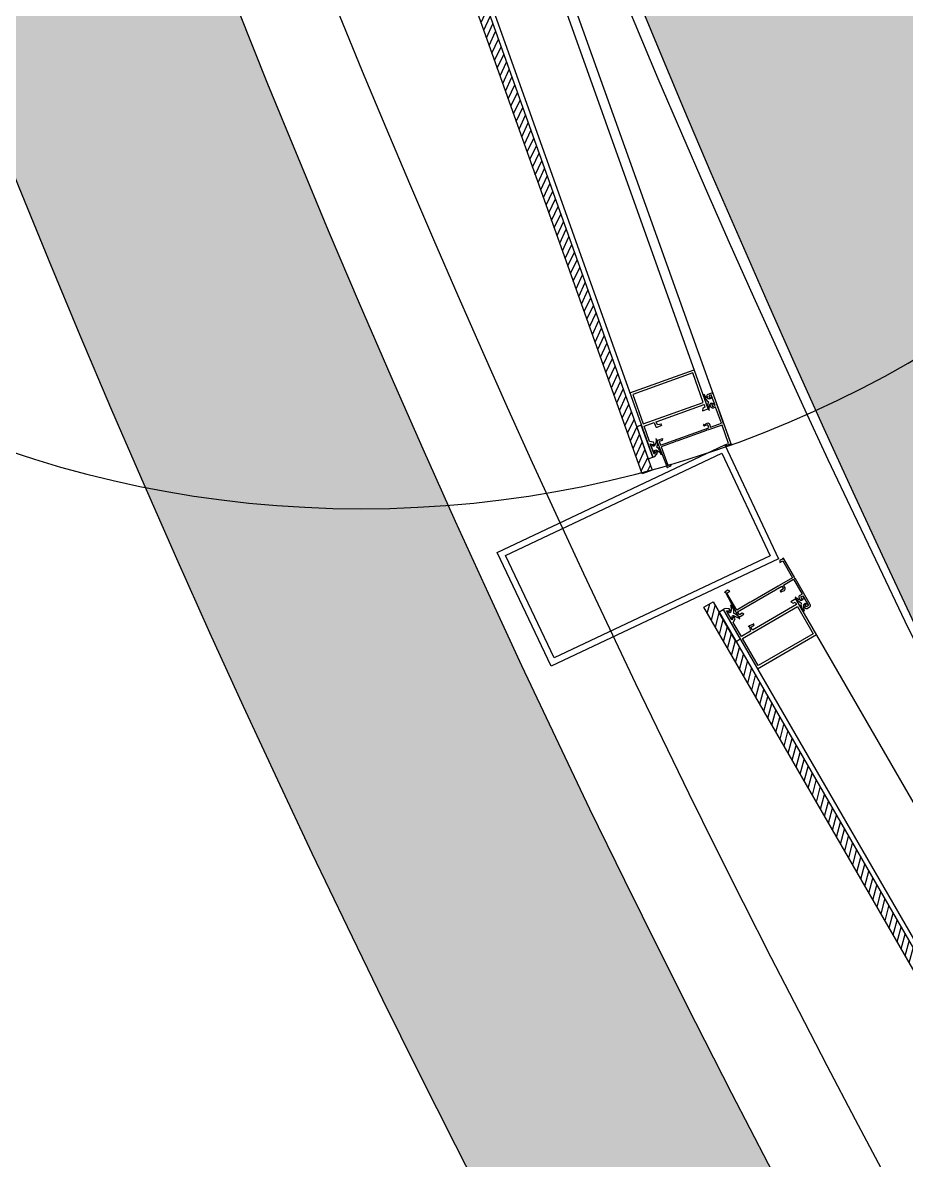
# Model space of a CAD drawing. Header units: millimetres. Extents: x 837300 to 838100, y 1173100 to 1173878.
# Drawn here: x 837820.915 to 837821.407, y 1173298.495 to 1173299.128 of the extents above; entities that cross this region are included whole.
import ezdxf

# ---------------------------------------------------------------- set-up
doc = ezdxf.new("R2010")
doc.units = ezdxf.units.MM
doc.linetypes.add('OLD-ANT-PLANTAS PROPUESTAS$0$HIDDEN', pattern=[0.375, 0.25, -0.125])
for name, color, linetype in [('.', 255, 'Continuous'), ('INT-MUEBLES', 251, 'Continuous'), ('OLD-ANT-PLANTAS PROPUESTAS$0$A-ANOTAC-TEXTO', 1, 'Continuous'), ('OLD-ANT-PLANTAS PROPUESTAS$0$A-BORDE DE LOSA PERFIL IPE', 2, 'Continuous'), ('OLD-ANT-PLANTAS PROPUESTAS$0$A-FONDO_253', 253, 'Continuous'), ('OLD-ANT-PLANTAS PROPUESTAS$0$A-Linea-3', 3, 'Continuous'), ('OLD-ANT-PLANTAS PROPUESTAS$0$KCIG-AP-DW-XR-VENTANERIA$0$A-A BORDILLO', 1, 'Continuous'), ('OLD-ANT-PLANTAS PROPUESTAS$0$KCIG-AP-DW-XR-VENTANERIA$0$A-A PERFIL ESTRUCTURAL VENTANERIA', 1, 'Continuous'), ('OLD-ANT-PLANTAS PROPUESTAS$0$KCIG-AP-DW-XR-VENTANERIA$0$A-Linea-1', 1, 'Continuous')]:
    doc.layers.add(name, color=color, linetype=linetype)
pattern_1 = [(360, (-849.747, 1687.621), (9e-16, 6.985), [5.08, -1.905]), (90, (-849.747, 1687.621), (-6.985, 9e-16), [5.08, -1.905])]
pattern_2 = [(360, (-849.822, 1688.314), (9e-16, 6.985), [5.08, -1.905]), (90, (-849.822, 1688.314), (-6.985, 9e-16), [5.08, -1.905])]
pattern_3 = [(180, (851.0446, -1688.314), (3e-08, -6.985), [5.08, -1.905]), (270, (851.0446, -1688.314), (6.985, 3e-08), [5.08, -1.905])]

# ---------------------------------------------------------------- blocks, each defined once
blk = doc.blocks.new('OLD-ANT-PLANTAS PROPUESTAS$0$2DA ETAPA')
at = {"layer": 'OLD-ANT-PLANTAS PROPUESTAS$0$A-ANOTAC-TEXTO', "linetype": 'OLD-ANT-PLANTAS PROPUESTAS$0$HIDDEN', "ltscale": 0.01}
blk.add_ellipse((-1.85304, 9.83103, 0.00111), major_axis=(-4.97409, -19.28), ratio=0.513618, dxfattribs=at)
blk = doc.blocks.new('OLD-ANT-PLANTAS PROPUESTAS$0$KCIG-AP-DW-XR-VENTANERIA$0$A-VENT PERFIL EST')
h = blk.add_hatch()
h.set_pattern_fill('ANGLE', color=255, angle=-37.10164)
h.set_pattern_definition(pattern_1)
h.paths.add_polyline_path([(-0.035, 0.14), (0.035, 0.14), (0.035, 0), (-0.035, 0)])
h = blk.add_hatch()
h.set_pattern_fill('ANGLE', color=251, angle=-37.10164)
h.set_pattern_definition(pattern_1)
h.paths.add_polyline_path([(-0.0315, 0.1365), (0.0315, 0.1365), (0.0315, 0.0035), (-0.0315, 0.0035)], flags=16)
h.paths.add_polyline_path([(-0.035, 0.14), (0.035, 0.14), (0.035, 0), (-0.035, 0)])
at = {"layer": 'OLD-ANT-PLANTAS PROPUESTAS$0$KCIG-AP-DW-XR-VENTANERIA$0$A-A PERFIL ESTRUCTURAL VENTANERIA'}
for points in [[(-0.035, 0.14), (0.035, 0.14), (0.035, 0), (-0.035, 0)], [(-0.0315, 0.1365), (0.0315, 0.1365), (0.0315, 0.0035), (-0.0315, 0.0035)]]:
    blk.add_lwpolyline(points, close=True, dxfattribs=at)
blk = doc.blocks.new('*U212')
h = blk.add_hatch()
h.set_pattern_fill('ANGLE', color=255, angle=-37.10164)
h.set_pattern_definition(pattern_2)
edge = h.paths.add_edge_path()
edge.add_line((0.00976, -0.01244), (0.0094, -0.01267))
edge.add_line((0.0094, -0.01267), (0.00559, -0.02965))
edge.add_line((0.00559, -0.02965), (0.00582, -0.03))
edge.add_line((0.00582, -0.03), (0.00546, -0.03023))
edge.add_line((0.00546, -0.03023), (0.00356, -0.03867))
edge.add_line((0.00356, -0.03867), (-0.00707, -0.03628))
edge.add_line((-0.00707, -0.03628), (-0.00665, -0.03438))
edge.add_line((-0.00665, -0.03438), (-0.00782, -0.03483))
edge.add_line((-0.00782, -0.03483), (-0.00822, -0.03659))
edge.add_arc((-0.00773, -0.0367), 0.0005, 167.34081, 257.34081)
edge.add_line((-0.00784, -0.03719), (0.00631, -0.04036))
edge.add_arc((0.00653, -0.03939), 0.001, 257.3408, 347.3408)
edge.add_line((0.0075, -0.03961), (0.00801, -0.03736))
edge.add_line((0.00801, -0.03736), (0.0069, -0.03771))
edge.add_line((0.0069, -0.03771), (0.00653, -0.03939))
edge.add_line((0.00653, -0.03939), (0.00458, -0.03895))
edge.add_line((0.00458, -0.03895), (0.01082, -0.01114))
edge.add_line((0.01082, -0.01114), (0.01258, -0.01154))
edge.add_line((0.01258, -0.01154), (0.01218, -0.01329))
edge.add_arc((0.01257, -0.01338), 0.0004, 167.34076, 257.34076)
edge.add_line((0.01249, -0.01377), (0.01268, -0.01381))
edge.add_arc((0.01277, -0.01342), 0.0004, 257.3408, 347.3408)
edge.add_line((0.01316, -0.01351), (0.01355, -0.01176))
edge.add_arc((0.01258, -0.01154), 0.001, 347.3408, 437.3408)
edge.add_line((0.0128, -0.01056), (0.01104, -0.01017))
edge.add_line((0.01104, -0.01017), (0.01245, -0.00387))
edge.add_line((0.01245, -0.00387), (0.02172, -0.00596))
edge.add_line((0.02172, -0.00596), (0.02141, -0.00737))
edge.add_arc((0.02238, -0.00759), 0.001, 167.34079, 257.34079)
edge.add_line((0.02216, -0.00856), (0.02377, -0.00893))
edge.add_line((0.02377, -0.00893), (0.02399, -0.00795))
edge.add_line((0.02399, -0.00795), (0.02238, -0.00759))
edge.add_line((0.02238, -0.00759), (0.0227, -0.00617))
edge.add_line((0.0227, -0.00617), (0.02885, -0.00756))
edge.add_line((0.02885, -0.00756), (0.02853, -0.00897))
edge.add_line((0.02853, -0.00897), (0.02692, -0.00861))
edge.add_line((0.02692, -0.00861), (0.0267, -0.00958))
edge.add_line((0.0267, -0.00958), (0.02831, -0.00995))
edge.add_arc((0.02853, -0.00897), 0.001, 257.34081, 347.34081)
edge.add_line((0.0295, -0.00919), (0.02983, -0.00773))
edge.add_arc((0.02886, -0.00751), 0.001, 347.34081, 437.34081)
edge.add_line((0.02908, -0.00653), (0.01298, -0.00291))
edge.add_line((0.01298, -0.00291), (0.01262, -0.00314))
edge.add_line((0.01262, -0.00314), (0.01239, -0.00278))
edge.add_line((0.01239, -0.00278), (0.00049, -0.00011))
edge.add_arc((0.00038, -0.0006), 0.0005, 77.3408, 167.3408)
edge.add_line((-0.00011, -0.00049), (-0.00051, -0.00225))
edge.add_line((-0.00051, -0.00225), (0.00037, -0.00316))
edge.add_line((0.00037, -0.00316), (0.00079, -0.00125))
edge.add_line((0.00079, -0.00125), (0.01143, -0.00364))
edge.add_line((0.01143, -0.00364), (0.00953, -0.01208))
edge.add_line((0.00953, -0.01208), (0.00976, -0.01244))
h = blk.add_hatch()
h.set_pattern_fill('ANGLE', color=255, angle=-37.10164)
h.set_pattern_definition(pattern_2)
h.paths.add_polyline_path([(-0.00168, -0.04406), (0.01686, -0.04822), (0.01627, -0.05086), (-0.00227, -0.04669)])
edge = h.paths.add_edge_path()
edge.add_line((0.00512, -0.04354), (0.00496, -0.04427))
edge.add_line((0.00496, -0.04427), (0.00101, -0.04338))
edge.add_line((0.00101, -0.04338), (0.00117, -0.04266))
edge.add_line((0.00117, -0.04266), (0.0015, -0.04273))
edge.add_arc((0.00142, -0.04196), 0.000773, 275.78726, 398.18973)
edge.add_arc((-0.00236, -0.04423), 0.00517, 32.07582, 69.18232)
edge.add_arc((-0.00041, -0.03917), 0.000248, 77.34081, 243.59765, ccw=False)
edge.add_arc((-0.00098, -0.04481), 0.00591, 39.17671, 83.94595, ccw=False)
edge.add_arc((0.00615, -0.04641), 0.00591, 70.73565, 115.50489, ccw=False)
edge.add_arc((0.00804, -0.04107), 0.000248, -88.91605, 77.34079, ccw=False)
edge.add_arc((0.00764, -0.04649), 0.00519, 85.56492, 122.54014)
edge.add_arc((0.00519, -0.04281), 0.000769, 115.97425, 239.41197)
edge.add_line((0.0048, -0.04347), (0.00512, -0.04354))
edge.add_line((0.00512, -0.04354), (0.0048, -0.04347))
edge.add_line((0.0048, -0.04347), (0.00512, -0.04354))
edge = h.paths.add_edge_path()
edge.add_line((0.02364, -0.00715), (0.0238, -0.00642))
edge.add_line((0.0238, -0.00642), (0.02775, -0.00731))
edge.add_line((0.02775, -0.00731), (0.02758, -0.00803))
edge.add_line((0.02758, -0.00803), (0.02726, -0.00796))
edge.add_arc((0.02734, -0.00873), 0.000773, 95.78725, 218.18973)
edge.add_arc((0.03111, -0.00646), 0.00517, 212.07582, 249.18232)
edge.add_arc((0.02916, -0.01152), 0.000248, -102.6592, 63.59764, ccw=False)
edge.add_arc((0.02973, -0.00588), 0.00591, 219.17671, 263.94595, ccw=False)
edge.add_arc((0.02261, -0.00428), 0.00591, 250.73565, 295.50489, ccw=False)
edge.add_arc((0.02072, -0.00962), 0.000248, 91.08395, 257.34079, ccw=False)
edge.add_arc((0.02111, -0.0042), 0.00519, 265.56492, 302.54014)
edge.add_arc((0.02357, -0.00788), 0.000769, 295.97425, 419.41197)
edge.add_line((0.02396, -0.00722), (0.02364, -0.00715))
edge.add_line((0.02364, -0.00715), (0.02396, -0.00722))
edge.add_line((0.02396, -0.00722), (0.02364, -0.00715))
h = blk.add_hatch()
h.set_pattern_fill('ANGLE', color=255, angle=-37.10164)
h.set_pattern_definition(pattern_2)
edge = h.paths.add_edge_path()
edge.add_line((1.1695, -0.26817), (1.16878, -0.27139))
edge.add_line((1.16878, -0.27139), (1.16759, -0.2703))
edge.add_line((1.16759, -0.2703), (1.16785, -0.26913))
edge.add_line((1.16785, -0.26913), (1.16629, -0.26878))
edge.add_line((1.16629, -0.26878), (1.16011, -0.2963))
edge.add_line((1.16011, -0.2963), (1.16187, -0.29669))
edge.add_line((1.16187, -0.29669), (1.16226, -0.29494))
edge.add_arc((1.16265, -0.29502), 0.0004, 77.34083, 167.3408, ccw=False)
edge.add_line((1.16274, -0.29463), (1.16313, -0.29472))
edge.add_arc((1.16304, -0.29511), 0.0004, -12.65919, 77.34081, ccw=False)
edge.add_line((1.16343, -0.2952), (1.16293, -0.29744))
edge.add_arc((1.16215, -0.29727), 0.0008, 257.3408, 347.34079, ccw=False)
edge.add_line((1.16197, -0.29805), (1.15982, -0.29757))
edge.add_line((1.15982, -0.29757), (1.15853, -0.30332))
edge.add_line((1.15853, -0.30332), (1.16735, -0.3053))
edge.add_line((1.16735, -0.3053), (1.16897, -0.30372))
edge.add_line((1.16897, -0.30372), (1.17037, -0.30403))
edge.add_line((1.17037, -0.30403), (1.1687, -0.30566))
edge.add_line((1.1687, -0.30566), (1.17469, -0.307))
edge.add_line((1.17469, -0.307), (1.17388, -0.30482))
edge.add_line((1.17388, -0.30482), (1.17527, -0.30514))
edge.add_line((1.17527, -0.30514), (1.17608, -0.30732))
edge.add_line((1.17608, -0.30732), (1.17581, -0.30854))
edge.add_line((1.17581, -0.30854), (-0.00168, -0.04406))
edge.add_line((-0.00168, -0.04406), (-0.0014, -0.04284))
edge.add_line((-0.0014, -0.04284), (0.00026, -0.04121))
edge.add_line((0.00026, -0.04121), (0.00166, -0.04153))
edge.add_line((0.00166, -0.04153), (-0.00001, -0.04315))
edge.add_line((-0.00001, -0.04315), (0.00598, -0.0445))
edge.add_line((0.00598, -0.0445), (0.00517, -0.04232))
edge.add_line((0.00517, -0.04232), (0.00656, -0.04263))
edge.add_line((0.00656, -0.04263), (0.00735, -0.04476))
edge.add_line((0.00735, -0.04476), (0.01617, -0.04674))
edge.add_line((0.01617, -0.04674), (0.01746, -0.04098))
edge.add_line((0.01746, -0.04098), (0.01532, -0.0405))
edge.add_arc((0.01549, -0.03972), 0.0008, 167.34081, 257.34081, ccw=False)
edge.add_line((0.01471, -0.03954), (0.01522, -0.0373))
edge.add_arc((0.01561, -0.03738), 0.0004, 77.3408, 167.34081, ccw=False)
edge.add_line((0.01569, -0.03699), (0.01608, -0.03708))
edge.add_arc((0.016, -0.03747), 0.0004, -12.6592, 77.34078, ccw=False)
edge.add_line((0.01639, -0.03756), (0.01599, -0.03932))
edge.add_line((0.01599, -0.03932), (0.01775, -0.03971))
edge.add_line((0.01775, -0.03971), (0.02393, -0.0122))
edge.add_line((0.02393, -0.0122), (0.02237, -0.01185))
edge.add_line((0.02237, -0.01185), (0.02211, -0.01301))
edge.add_line((0.02211, -0.01301), (0.02056, -0.01349))
edge.add_line((0.02056, -0.01349), (0.02129, -0.01027))
edge.add_line((0.02129, -0.01027), (1.1695, -0.26817))
h = blk.add_hatch()
h.set_pattern_fill('ANSI31', color=251, scale=0.001, angle=-49.76084)
h.set_pattern_definition([(32.3407998, (-459.383117, 1832.823972), (-0.001698479322, 0.002682497529), [])])
h.paths.add_polyline_path([(-0.0087, -0.04525), (-0.01001, -0.0511), (1.18033, -0.31847), (1.18165, -0.31261)])
at = {"color": 2}
blk.add_lwpolyline([(0.00976, -0.01244), (0.0094, -0.01267), (0.00559, -0.02965), (0.00582, -0.03), (0.00546, -0.03023), (0.00356, -0.03867), (-0.00707, -0.03628), (-0.00665, -0.03438), (-0.00782, -0.03483), (-0.00822, -0.03659, 0.414214), (-0.00784, -0.03719), (0.00631, -0.04036, 0.414214), (0.0075, -0.03961), (0.00801, -0.03736), (0.0069, -0.03771), (0.00653, -0.03939), (0.00458, -0.03895), (0.01082, -0.01114), (0.01258, -0.01154), (0.01218, -0.01329, 0.414214), (0.01249, -0.01377), (0.01268, -0.01381, 0.414214), (0.01316, -0.01351), (0.01355, -0.01176, 0.414214), (0.0128, -0.01056), (0.01104, -0.01017), (0.01245, -0.00387), (0.02172, -0.00596), (0.02141, -0.00737, 0.414214), (0.02216, -0.00856), (0.02377, -0.00893), (0.02399, -0.00795), (0.02238, -0.00759), (0.0227, -0.00617), (0.02885, -0.00756), (0.02853, -0.00897), (0.02692, -0.00861), (0.0267, -0.00958), (0.02831, -0.00995, 0.414214), (0.0295, -0.00919), (0.02983, -0.00773, 0.414214), (0.02908, -0.00653), (0.01298, -0.00291), (0.01262, -0.00314), (0.01239, -0.00278), (0.00049, -0.00011, 0.414214), (-0.00011, -0.00049), (-0.00051, -0.00225), (0.00037, -0.00316), (0.00079, -0.00125), (0.01143, -0.00364), (0.00953, -0.01208)], format="xyb", close=True, dxfattribs=at)
blk.add_lwpolyline([(1.17581, -0.30854), (-0.00168, -0.04406), (-0.0014, -0.04284), (0.00026, -0.04121), (0.00166, -0.04153), (-0.00001, -0.04315), (0.00598, -0.0445), (0.00517, -0.04232), (0.00656, -0.04263), (0.00735, -0.04476), (0.01617, -0.04674), (0.01746, -0.04098), (0.01532, -0.0405, -0.414214), (0.01471, -0.03954), (0.01522, -0.0373, -0.414214), (0.01569, -0.03699), (0.01608, -0.03708, -0.414213), (0.01639, -0.03756), (0.01599, -0.03932), (0.01775, -0.03971), (0.02393, -0.0122), (0.02237, -0.01185), (0.02211, -0.01301), (0.02056, -0.01349), (0.02129, -0.01027), (1.1695, -0.26817)], format="xyb", dxfattribs=at)
blk.add_lwpolyline([(0.03442, -0.05083), (0.01744, -0.04702), (0.0252, -0.01248), (0.04217, -0.01629)], close=True, dxfattribs=at)
at = {"color": 253}
for points in [[(0.02364, -0.00715), (0.0238, -0.00642), (0.02775, -0.00731), (0.02758, -0.00803), (0.02726, -0.00796, 0.591413), (0.02673, -0.00921, 0.163337), (0.02928, -0.0113, -0.886725), (0.02911, -0.01176, -0.197866), (0.02515, -0.00962, -0.197866), (0.02066, -0.00986, -0.886725), (0.02071, -0.00937, 0.162749), (0.0239, -0.00857, 0.597526), (0.02396, -0.00722), (0.02364, -0.00715), (0.02396, -0.00722)], [(0.00512, -0.04354), (0.00496, -0.04427), (0.00101, -0.04338), (0.00117, -0.04266), (0.0015, -0.04273, 0.591413), (0.00203, -0.04148, 0.163337), (-0.00052, -0.03939, -0.886725), (-0.00035, -0.03893, -0.197866), (0.0036, -0.04107, -0.197866), (0.0081, -0.04083, -0.886725), (0.00805, -0.04132, 0.162749), (0.00485, -0.04212, 0.597526), (0.0048, -0.04347), (0.00512, -0.04354), (0.0048, -0.04347)]]:
    blk.add_lwpolyline(points, format="xyb", close=True, dxfattribs=at)
at = {"color": 2}
blk.add_lwpolyline([(0.0354, -0.05239), (0.04373, -0.01531)], dxfattribs=at)
at = {"color": 253}
blk.add_lwpolyline([(-0.00168, -0.04406), (0.01686, -0.04822), (0.01627, -0.05086), (-0.00227, -0.04669)], close=True, dxfattribs=at)
at = {"layer": 'Defpoints'}
blk.add_circle((0.59657, -0.134), 0.61143, dxfattribs=at)
at = {"layer": 'OLD-ANT-PLANTAS PROPUESTAS$0$KCIG-AP-DW-XR-VENTANERIA$0$A-Linea-1'}
blk.add_line((1.19313, -0.26799), (0, 0), dxfattribs=at)
blk.add_lwpolyline([(-0.0087, -0.04525), (-0.01001, -0.0511), (1.18033, -0.31847), (1.18165, -0.31261)], close=True, dxfattribs=at)
blk = doc.blocks.new('*U298')
h = blk.add_hatch()
h.set_pattern_fill('ANSI31', color=251, scale=0.001, angle=-217.10164)
h.set_pattern_definition([(225.00000022, (850.951503, -1687.595085), (0.002245064039, -0.0022450640216), [])])
h.paths.add_polyline_path([(1.06808, 0.04605), (1.06808, 0.05205), (0.00143, 0.05205), (0.00143, 0.04605)])
h = blk.add_hatch()
h.set_pattern_fill('ANGLE', color=255, angle=-217.10164)
h.set_pattern_definition(pattern_3)
h.paths.add_polyline_path([(0.00802, 0.04335), (0.02702, 0.04335), (0.02702, 0.04605), (0.00802, 0.04605)])
edge = h.paths.add_edge_path()
edge.add_line((0.01454, 0.04136), (0.01454, 0.0421))
edge.add_line((0.01454, 0.0421), (0.01049, 0.0421))
edge.add_line((0.01049, 0.0421), (0.01049, 0.04136))
edge.add_line((0.01049, 0.04136), (0.01082, 0.04136))
edge.add_arc((0.01058, 0.04063), 0.000773, -50.84892, 71.55355, ccw=False)
edge.add_arc((0.00739, 0.04367), 0.00517, 278.15849, 315.26498, ccw=False)
edge.add_arc((0.00819, 0.03831), 0.000248, 103.74308, 269.99992)
edge.add_arc((0.00887, 0.04393), 0.00591, 263.39485, 308.16409)
edge.add_arc((0.01617, 0.04393), 0.00591, 231.83591, 276.60515)
edge.add_arc((0.01685, 0.03831), 0.000248, 269.99998, 436.25682)
edge.add_arc((0.01765, 0.04368), 0.00519, 224.80065, 261.77588, ccw=False)
edge.add_arc((0.01445, 0.04063), 0.000769, 107.92883, 231.36655, ccw=False)
edge.add_line((0.01421, 0.04136), (0.01454, 0.04136))
edge.add_line((0.01454, 0.04136), (0.01421, 0.04136))
edge.add_line((0.01421, 0.04136), (0.01454, 0.04136))
edge = h.paths.add_edge_path()
edge.add_line((0.02463, 0.00179), (0.02463, 0.00105))
edge.add_line((0.02463, 0.00105), (0.02867, 0.00105))
edge.add_line((0.02867, 0.00105), (0.02867, 0.00179))
edge.add_line((0.02867, 0.00179), (0.02834, 0.00179))
edge.add_arc((0.02859, 0.00252), 0.000773, 129.15107, 251.55355, ccw=False)
edge.add_arc((0.03177, -0.00052), 0.00517, 98.15849, 135.26498, ccw=False)
edge.add_arc((0.03098, 0.00484), 0.000248, 283.74307, 449.99992)
edge.add_arc((0.0303, -0.00078), 0.00591, 83.39485, 128.1641)
edge.add_arc((0.023, -0.00078), 0.00591, 51.8359, 96.60515)
edge.add_arc((0.02232, 0.00484), 0.000248, 90, 256.25684)
edge.add_arc((0.02152, -0.00053), 0.00519, 44.80065, 81.77587, ccw=False)
edge.add_arc((0.02472, 0.00252), 0.000769, -72.07116, 51.36656, ccw=False)
edge.add_line((0.02496, 0.00179), (0.02463, 0.00179))
edge.add_line((0.02463, 0.00179), (0.02496, 0.00179))
edge.add_line((0.02496, 0.00179), (0.02463, 0.00179))
h = blk.add_hatch()
h.set_pattern_fill('ANGLE', color=255, angle=-217.10164)
h.set_pattern_definition(pattern_3)
edge = h.paths.add_edge_path()
edge.add_line((0.01225, 0.01), (0.01195, 0.0103))
edge.add_line((0.01195, 0.0103), (0.01195, 0.0277))
edge.add_line((0.01195, 0.0277), (0.01225, 0.028))
edge.add_line((0.01225, 0.028), (0.01195, 0.0283))
edge.add_line((0.01195, 0.0283), (0.01195, 0.03695))
edge.add_line((0.01195, 0.03695), (0.00105, 0.03695))
edge.add_line((0.00105, 0.03695), (0.00105, 0.035))
edge.add_line((0.00105, 0.035), (0, 0.03569))
edge.add_line((0, 0.03569), (0, 0.0375))
edge.add_arc((0.0005, 0.0375), 0.0005, 90, 180, ccw=False)
edge.add_line((0.0005, 0.038), (0.015, 0.038))
edge.add_arc((0.015, 0.037), 0.001, -0.00001, 89.99999, ccw=False)
edge.add_line((0.016, 0.037), (0.016, 0.0347))
edge.add_line((0.016, 0.0347), (0.015, 0.03527))
edge.add_line((0.015, 0.03527), (0.015, 0.037))
edge.add_line((0.015, 0.037), (0.013, 0.037))
edge.add_line((0.013, 0.037), (0.013, 0.0085))
edge.add_line((0.013, 0.0085), (0.0148, 0.0085))
edge.add_line((0.0148, 0.0085), (0.0148, 0.0103))
edge.add_arc((0.0152, 0.0103), 0.0004, 90, 180, ccw=False)
edge.add_line((0.0152, 0.0107), (0.0154, 0.0107))
edge.add_arc((0.0154, 0.0103), 0.0004, -0.00005, 89.99995, ccw=False)
edge.add_line((0.0158, 0.0103), (0.0158, 0.0085))
edge.add_arc((0.0148, 0.0085), 0.001, -89.99998, 0.00002, ccw=False)
edge.add_line((0.0148, 0.0075), (0.013, 0.0075))
edge.add_line((0.013, 0.0075), (0.013, 0.00105))
edge.add_line((0.013, 0.00105), (0.0225, 0.00105))
edge.add_line((0.0225, 0.00105), (0.0225, 0.0025))
edge.add_arc((0.0235, 0.0025), 0.001, 90, 180, ccw=False)
edge.add_line((0.0235, 0.0035), (0.02515, 0.0035))
edge.add_line((0.02515, 0.0035), (0.02515, 0.0025))
edge.add_line((0.02515, 0.0025), (0.0235, 0.0025))
edge.add_line((0.0235, 0.0025), (0.0235, 0.00105))
edge.add_line((0.0235, 0.00105), (0.0298, 0.00105))
edge.add_line((0.0298, 0.00105), (0.0298, 0.0025))
edge.add_line((0.0298, 0.0025), (0.02815, 0.0025))
edge.add_line((0.02815, 0.0025), (0.02815, 0.0035))
edge.add_line((0.02815, 0.0035), (0.0298, 0.0035))
edge.add_arc((0.0298, 0.0025), 0.001, 0, 90, ccw=False)
edge.add_line((0.0308, 0.0025), (0.0308, 0.001))
edge.add_arc((0.0298, 0.001), 0.001, -89.99999, 0.00001, ccw=False)
edge.add_line((0.0298, 0), (0.0133, 0))
edge.add_line((0.0133, 0), (0.013, 0.0003))
edge.add_line((0.013, 0.0003), (0.0127, 0))
edge.add_line((0.0127, 0), (0.0005, 0))
edge.add_arc((0.0005, 0.0005), 0.0005, 179.99998, 269.99998, ccw=False)
edge.add_line((0, 0.0005), (0, 0.0023))
edge.add_line((0, 0.0023), (0.00105, 0.003))
edge.add_line((0.00105, 0.003), (0.00105, 0.00105))
edge.add_line((0.00105, 0.00105), (0.01195, 0.00105))
edge.add_line((0.01195, 0.00105), (0.01195, 0.0097))
edge.add_line((0.01195, 0.0097), (0.01225, 0.01))
h = blk.add_hatch()
h.set_pattern_fill('ANGLE', color=255, angle=-217.10164)
h.set_pattern_definition([(180, (850.891, -1688.314), (3e-08, -6.985), [5.08, -1.905]), (270, (850.891, -1688.314), (6.985, 3e-08), [5.08, -1.905])])
edge = h.paths.add_edge_path()
edge.add_line((0.02302, 0.00535), (0.02302, 0.00865))
edge.add_line((0.02302, 0.00865), (0.02442, 0.00784))
edge.add_line((0.02442, 0.00784), (0.02442, 0.00665))
edge.add_line((0.02442, 0.00665), (0.02602, 0.00665))
edge.add_line((0.02602, 0.00665), (0.02602, 0.03485))
edge.add_line((0.02602, 0.03485), (0.02422, 0.03485))
edge.add_line((0.02422, 0.03485), (0.02422, 0.03305))
edge.add_arc((0.02382, 0.03305), 0.0004, 269.99998, 359.99994, ccw=False)
edge.add_line((0.02382, 0.03265), (0.02342, 0.03265))
edge.add_arc((0.02342, 0.03305), 0.0004, 180.00004, 270.00004, ccw=False)
edge.add_line((0.02302, 0.03305), (0.02302, 0.03535))
edge.add_arc((0.02382, 0.03535), 0.0008, 89.99997, 179.99997, ccw=False)
edge.add_line((0.02382, 0.03615), (0.02602, 0.03615))
edge.add_line((0.02602, 0.03615), (0.02602, 0.04205))
edge.add_line((0.02602, 0.04205), (0.01698, 0.04205))
edge.add_line((0.01698, 0.04205), (0.01575, 0.04015))
edge.add_line((0.01575, 0.04015), (0.01432, 0.04015))
edge.add_line((0.01432, 0.04015), (0.01558, 0.0421))
edge.add_line((0.01558, 0.0421), (0.00945, 0.0421))
edge.add_line((0.00945, 0.0421), (0.01072, 0.04015))
edge.add_line((0.01072, 0.04015), (0.00929, 0.04015))
edge.add_line((0.00929, 0.04015), (0.00802, 0.0421))
edge.add_line((0.00802, 0.0421), (0.00802, 0.04335))
edge.add_line((0.00802, 0.04335), (1.06149, 0.04335))
edge.add_line((1.06149, 0.04335), (1.06149, 0.0421))
edge.add_line((1.06149, 0.0421), (1.06022, 0.04015))
edge.add_line((1.06022, 0.04015), (1.05879, 0.04015))
edge.add_line((1.05879, 0.04015), (1.06006, 0.0421))
edge.add_line((1.06006, 0.0421), (1.05393, 0.0421))
edge.add_line((1.05393, 0.0421), (1.05519, 0.04015))
edge.add_line((1.05519, 0.04015), (1.05376, 0.04015))
edge.add_line((1.05376, 0.04015), (1.05253, 0.04205))
edge.add_line((1.05253, 0.04205), (1.04349, 0.04205))
edge.add_line((1.04349, 0.04205), (1.04349, 0.03615))
edge.add_line((1.04349, 0.03615), (1.04569, 0.03615))
edge.add_arc((1.04569, 0.03535), 0.0008, 0.00001, 90.00001, ccw=False)
edge.add_line((1.04649, 0.03535), (1.04649, 0.03305))
edge.add_arc((1.04609, 0.03305), 0.0004, -89.99998, 0.00004, ccw=False)
edge.add_line((1.04609, 0.03265), (1.04569, 0.03265))
edge.add_arc((1.04569, 0.03305), 0.0004, 180, 269.99997, ccw=False)
edge.add_line((1.04529, 0.03305), (1.04529, 0.03485))
edge.add_line((1.04529, 0.03485), (1.04349, 0.03485))
edge.add_line((1.04349, 0.03485), (1.04349, 0.00665))
edge.add_line((1.04349, 0.00665), (1.04509, 0.00665))
edge.add_line((1.04509, 0.00665), (1.04509, 0.00784))
edge.add_line((1.04509, 0.00784), (1.04649, 0.00865))
edge.add_line((1.04649, 0.00865), (1.04649, 0.00535))
edge.add_line((1.04649, 0.00535), (0.02302, 0.00535))
at = {"color": 4}
blk.add_lwpolyline([(1.06808, 0.04605), (1.06808, 0.05205), (0.00143, 0.05205), (0.00143, 0.04605)], close=True, dxfattribs=at)
at = {"color": 253}
blk.add_lwpolyline([(0.00802, 0.04335), (0.02702, 0.04335), (0.02702, 0.04605), (0.00802, 0.04605)], close=True, dxfattribs=at)
at = {"color": 2}
blk.add_lwpolyline([(0.01225, 0.01), (0.01195, 0.0103), (0.01195, 0.0277), (0.01225, 0.028), (0.01195, 0.0283), (0.01195, 0.03695), (0.00105, 0.03695), (0.00105, 0.035), (0, 0.03569), (0, 0.0375, -0.414214), (0.0005, 0.038), (0.015, 0.038, -0.414214), (0.016, 0.037), (0.016, 0.0347), (0.015, 0.03527), (0.015, 0.037), (0.013, 0.037), (0.013, 0.0085), (0.0148, 0.0085), (0.0148, 0.0103, -0.414214), (0.0152, 0.0107), (0.0154, 0.0107, -0.414214), (0.0158, 0.0103), (0.0158, 0.0085, -0.414214), (0.0148, 0.0075), (0.013, 0.0075), (0.013, 0.00105), (0.0225, 0.00105), (0.0225, 0.0025, -0.414214), (0.0235, 0.0035), (0.02515, 0.0035), (0.02515, 0.0025), (0.0235, 0.0025), (0.0235, 0.00105), (0.0298, 0.00105), (0.0298, 0.0025), (0.02815, 0.0025), (0.02815, 0.0035), (0.0298, 0.0035, -0.414214), (0.0308, 0.0025), (0.0308, 0.001, -0.414214), (0.0298, 0), (0.0133, 0), (0.013, 0.0003), (0.0127, 0), (0.0005, 0, -0.414214), (0, 0.0005), (0, 0.0023), (0.00105, 0.003), (0.00105, 0.00105), (0.01195, 0.00105), (0.01195, 0.0097)], format="xyb", close=True, dxfattribs=at)
at = {"color": 253}
for points in [[(0.01454, 0.04136), (0.01454, 0.0421), (0.01049, 0.0421), (0.01049, 0.04136), (0.01082, 0.04136, -0.591413), (0.01107, 0.04003, -0.163337), (0.00813, 0.03855, 0.886725), (0.00819, 0.03806, 0.197866), (0.01252, 0.03928, 0.197866), (0.01685, 0.03806, 0.886725), (0.01691, 0.03855, -0.162749), (0.01397, 0.04003, -0.597526), (0.01421, 0.04136), (0.01454, 0.04136), (0.01421, 0.04136)], [(0.02463, 0.00179), (0.02463, 0.00105), (0.02867, 0.00105), (0.02867, 0.00179), (0.02834, 0.00179, -0.591413), (0.0281, 0.00312, -0.163337), (0.03104, 0.0046, 0.886725), (0.03098, 0.00509, 0.197866), (0.02665, 0.00387, 0.197866), (0.02232, 0.00509, 0.886725), (0.02226, 0.0046, -0.162749), (0.0252, 0.00312, -0.597526), (0.02496, 0.00179), (0.02463, 0.00179), (0.02496, 0.00179)]]:
    blk.add_lwpolyline(points, format="xyb", close=True, dxfattribs=at)
at = {"color": 2}
blk.add_lwpolyline([(0.02302, 0.00535), (0.02302, 0.00865), (0.02442, 0.00784), (0.02442, 0.00665), (0.02602, 0.00665), (0.02602, 0.03485), (0.02422, 0.03485), (0.02422, 0.03305, -0.414213), (0.02382, 0.03265), (0.02342, 0.03265, -0.414214), (0.02302, 0.03305), (0.02302, 0.03535, -0.414214), (0.02382, 0.03615), (0.02602, 0.03615), (0.02602, 0.04205), (0.01698, 0.04205), (0.01575, 0.04015), (0.01432, 0.04015), (0.01558, 0.0421), (0.00945, 0.0421), (0.01072, 0.04015), (0.00929, 0.04015), (0.00802, 0.0421), (0.00802, 0.04335), (1.06149, 0.04335)], format="xyb", dxfattribs=at)
for points in [[(1.04649, 0.00535), (0.02302, 0.00535)], [(0.04602, 0.04335), (0.04602, 0.00535)]]:
    blk.add_lwpolyline(points, dxfattribs=at)
blk.add_lwpolyline([(0.04472, 0.04205), (0.02732, 0.04205), (0.02732, 0.00665), (0.04472, 0.00665)], close=True, dxfattribs=at)
for points in [[(0, 0.00055), (0, -0.00034)], [(0.0005, 0), (-0.00025, 0)]]:
    blk.add_lwpolyline(points)

msp = doc.modelspace()

# ---------------------------------------------------------------- hatches: boundary and pattern name
at = {"layer": '.', "true_color": 0xffffff}
h = msp.add_hatch(color=7, dxfattribs=at)
h.dxf.hatch_style = 1
edge = h.paths.add_edge_path()
edge.add_line((837823.64385, 1173296.05188), (837824.06658, 1173296.58922))
edge.add_arc((837828.25446, 1173302.23852), 7.03229, 195.997185, 233.450069, ccw=False)
edge.add_line((837821.4945, 1173300.30049), (837820.9329, 1173300.11452))
edge.add_arc((837828.10538, 1173301.96481), 7.40729, 194.465279, 232.964068)
at = {"layer": 'OLD-ANT-PLANTAS PROPUESTAS$0$A-FONDO_253'}
h = msp.add_hatch(color=256, dxfattribs=at)
h.dxf.hatch_style = 1
edge = h.paths.add_edge_path(flags=16)
edge.add_arc((837846.53015, 1173295.95391), 7.58681, 283.247078, 358.059358, ccw=False)
edge.add_arc((837850.9885, 1173281.93278), 7.17194, 112.286175, 191.82687)
edge.add_arc((837834.73475, 1173278.78977), 9.38442, -50.435837, 10.269772, ccw=False)
edge.add_arc((837836.75015, 1173276.39173), 6.2521, 215.492649, 309.323227, ccw=False)
edge.add_arc((837839.3233, 1173278.17817), 9.38442, 124.2365, 215.251713, ccw=False)
edge.add_arc((837831.60603, 1173289.39269), 4.22928, 305.19339, 455.52049)
edge.add_arc((837830.09524, 1173303.88022), 10.33698, 219.236871, 276.130544, ccw=False)
edge.add_arc((837827.43081, 1173301.68764), 6.88642, 124.759964, 219.129469, ccw=False)
edge.add_arc((837829.38218, 1173298.84182), 10.33698, 56.261312, 124.652562, ccw=False)
edge.add_arc((837840.80398, 1173317.23205), 11.32236, 239.886565, 421.47065)
edge.add_arc((837858.65965, 1173341.40014), 18.89914, 173.43872, 228.802635, ccw=False)
edge.add_arc((837850.17524, 1173342.3759), 10.35881, 80.764789, 173.438122, ccw=False)
edge.add_arc((837848.80443, 1173333.9463), 18.89914, 8.127457, 80.764197, ccw=False)
edge.add_arc((837881.84513, 1173340.77683), 14.92256, 196.181571, 260.449656)
edge.add_arc((837878.03597, 1173314.58227), 11.556, 37.219165, 83.374615, ccw=False)
edge.add_arc((837882.51768, 1173318.45), 5.65968, -57.8326, 33.4794, ccw=False)
edge.add_arc((837879.2428, 1173323.83391), 11.96104, 260.107358, 301.716178, ccw=False)
edge.add_arc((837872.69888, 1173296.56774), 16.1206, 73.831524, 104.338315)
edge.add_arc((837874.28342, 1173292.54741), 20.41524, 105.852793, 171.125193)
edge = h.paths.add_edge_path()
edge.add_arc((837846.53015, 1173295.95391), 7.73681, 283.335779, 357.991604, ccw=False)
edge.add_arc((837850.9885, 1173281.93278), 7.02194, 112.381936, 191.843349)
edge.add_arc((837834.73475, 1173278.78977), 9.53442, -50.437728, 10.282135, ccw=False)
edge.add_arc((837836.75015, 1173276.39173), 6.4021, 215.489821, 309.326055, ccw=False)
edge.add_arc((837839.3233, 1173278.17817), 9.53442, 124.244125, 215.253605, ccw=False)
edge.add_arc((837831.60603, 1173289.39269), 4.07928, 305.21075, 455.50942)
edge.add_arc((837830.09524, 1173303.88022), 10.48698, 219.236105, 276.126126, ccw=False)
edge.add_arc((837827.43081, 1173301.68764), 7.03642, 124.758817, 219.130616, ccw=False)
edge.add_arc((837829.38218, 1173298.84182), 10.48698, 56.287428, 124.653329, ccw=False)
edge.add_arc((837840.80398, 1173317.23205), 11.17236, 239.910741, 421.555586)
edge.add_arc((837858.65965, 1173341.40014), 19.04914, 173.43872, 228.852983, ccw=False)
edge.add_arc((837850.17524, 1173342.3759), 10.50881, 80.764793, 173.438126, ccw=False)
edge.add_arc((837848.80443, 1173333.9463), 19.04914, 8.159366, 80.764199, ccw=False)
edge.add_arc((837881.84513, 1173340.77683), 14.77256, 196.222345, 260.434889)
edge.add_arc((837878.03597, 1173314.58227), 11.706, 37.195275, 83.355763, ccw=False)
edge.add_arc((837882.51768, 1173318.45), 5.80968, -57.83845, 33.527853, ccw=False)
edge.add_arc((837879.2428, 1173323.83391), 12.11104, 260.068243, 301.718963, ccw=False)
edge.add_arc((837872.69888, 1173296.56774), 15.9706, 73.802184, 104.331206)
edge.add_arc((837874.28342, 1173292.54741), 20.26524, 105.858401, 171.099673)

# ---------------------------------------------------------------- linework, layer by layer
at = {"layer": 'INT-MUEBLES', "elevation": 0}
msp.add_lwpolyline([(837823.64385, 1173296.05188), (837824.06658, 1173296.58922, -0.164889), (837821.4945, 1173300.30049), (837820.9329, 1173300.11452, 0.169581), (837823.64385, 1173296.05188)], format="xyb", dxfattribs=at)
at = {"layer": 'OLD-ANT-PLANTAS PROPUESTAS$0$A-BORDE DE LOSA PERFIL IPE'}
for points in [[(837854.2622, 1173295.68277, -0.33778), (837848.3147, 1173288.42572, 0.361311), (837844.11605, 1173280.49162, -0.271319), (837840.80737, 1173271.43937, -0.433963), (837831.53744, 1173272.67494, -0.419383), (837833.95809, 1173286.05977, 0.7694), (837831.21438, 1173293.45313, -0.253457), (837821.9726, 1173297.24702, -0.436743), (837823.41919, 1173307.46848, -0.307477), (837835.20274, 1173307.56522, 1.014458), (837846.12544, 1173327.05568, -0.246615), (837839.73528, 1173343.57681, -0.427946), (837851.86178, 1173352.74849, -0.32784), (837867.66074, 1173336.64988, 0.287749), (837879.3904, 1173326.20964, -0.204182), (837887.36073, 1173321.65893, -0.421215), (837885.61022, 1173313.53182, -0.183763), (837877.15395, 1173311.90437, 0.134002), (837868.74573, 1173312.04135, 0.292616), (837854.2622, 1173295.68277)], [(837854.1126, 1173295.69699, -0.338541), (837848.26867, 1173288.56898, 0.361702), (837843.96882, 1173280.46285, -0.271252), (837840.71207, 1173271.55521, -0.433934), (837831.65975, 1173272.76177, -0.419413), (837834.04353, 1173285.93648, 0.769597), (837831.19917, 1173293.60236, -0.253474), (837822.08886, 1173297.34179, -0.436731), (837823.50459, 1173307.34517, -0.307598), (837835.1234, 1173307.43783, 1.01392), (837846.21164, 1173327.17957, -0.246382), (837839.8843, 1173343.55967, -0.427946), (837851.83771, 1173352.60044, -0.327994), (837867.51375, 1173336.61818, 0.288012), (837879.36927, 1173326.06109, -0.204159), (837887.23833, 1173321.57209, -0.420936), (837885.53086, 1173313.65911, -0.183574), (837877.18787, 1173312.05072, 0.133903), (837868.70666, 1173312.18619, 0.292763)]]:
    msp.add_lwpolyline(points, format="xyb", close=True, dxfattribs=at)
at = {"layer": 'OLD-ANT-PLANTAS PROPUESTAS$0$KCIG-AP-DW-XR-VENTANERIA$0$A-A BORDILLO'}
for points in [[(837837.12392, 1173270.21858, -0.103834), (837834.61369, 1173270.56527, -0.172093), (837831.38321, 1173273.19479, -0.06925), (837830.32259, 1173275.53915, -0.067019), (837829.94336, 1173277.99378, -0.229182), (837833.34122, 1173285.38032, -0.076215), (837834.94284, 1173286.32496), (837834.94284, 1173286.32496, 0.728187), (837832.73789, 1173293.96497), (837832.73789, 1173293.96497, -0.144971), (837826.8975, 1173294.12516, -0.062333), (837824.6026, 1173295.20188), (837824.60252, 1173295.20192, -0.082917), (837822.11107, 1173297.40968, -0.160527), (837820.5903, 1173301.41325, -0.092341), (837820.94817, 1173303.92143, -0.160438), (837823.53227, 1173307.33921, -0.082851), (837826.54059, 1173308.75877, -0.000008), (837826.54092, 1173308.75887, -0.062032), (837829.0407, 1173309.14952, -0.156493), (837835.08619, 1173307.41778, 0.051877), (837837.20126, 1173306.3991, 0.412981), (837851.65232, 1173313.57968, 0.286245)], [(837829.05445, 1173308.99934, 0.061925), (837826.5737, 1173308.61223, 0.082657), (837823.61758, 1173307.21584, 0.160405), (837821.09022, 1173303.87321, 0.092327), (837820.74016, 1173301.41978, 0.16052), (837822.22756, 1173297.50417, 0.082931), (837824.68258, 1173295.32877, 0.062129), (837826.94381, 1173294.26728, 0.143325)]]:
    msp.add_lwpolyline(points, format="xyb", dxfattribs=at)

# ---------------------------------------------------------------- block references
at = {"xscale": -1, "rotation": 277.0003620447522}
msp.add_blockref('*U212', (837821.30934, 1173298.89296, 0), dxfattribs=at)
at = {"extrusion": (-6.35021e-08, -4.47659e-07, -1), "zscale": -1, "rotation": 239.953026078451}
msp.add_blockref('*U298', (-837821.33849, 1173298.82986, -0.57844), dxfattribs=at)
at = {"layer": 'OLD-ANT-PLANTAS PROPUESTAS$0$A-Linea-3', "rotation": 21.51329150347834}
msp.add_blockref('OLD-ANT-PLANTAS PROPUESTAS$0$2DA ETAPA', (837819.23932, 1173270.28931, -0.00111), dxfattribs=at)
at = {"layer": 'OLD-ANT-PLANTAS PROPUESTAS$0$KCIG-AP-DW-XR-VENTANERIA$0$A-A PERFIL ESTRUCTURAL VENTANERIA', "extrusion": (2.11404e-06, -4.47519e-06, 1), "rotation": 115.2856758800154}
msp.add_blockref('OLD-ANT-PLANTAS PROPUESTAS$0$KCIG-AP-DW-XR-VENTANERIA$0$A-VENT PERFIL EST', (837821.32082, 1173298.86116, -3.47954), dxfattribs=at)

doc.saveas('drawing.dxf')
